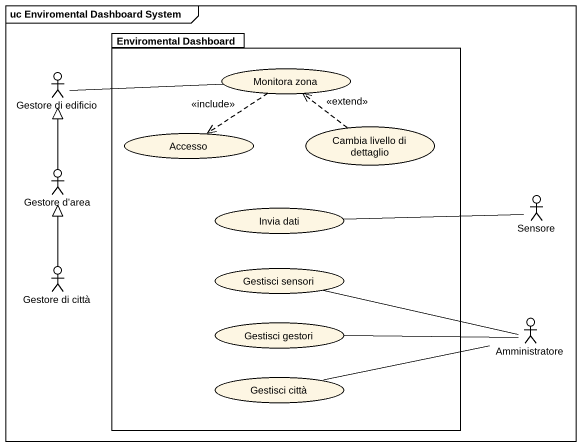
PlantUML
@startuml
mainframe uc Enviromental Dashboard System
package "Enviromental Dashboard" as Enviromental_Dashboard {
  usecase "Monitora zona" as Monitora_zona
  usecase Accesso
  usecase "Cambia livello di dettaglio" as Cambia_livello_di_dettaglio
  usecase "Invia dati" as Invia_dati
  usecase "Gestisci sensori" as Gestisci_sensori
  usecase "Gestisci gestori" as Gestisci_gestori
  usecase "Gestisci città" as Gestisci_città
}
actor "Gestore di edificio" as Gestore_di_edificio
actor "Gestore d'area" as Gestore_d_area
actor Sensore
actor "Gestore di città" as Gestore_di_città
actor Amministratore
Monitora_zona -left- Gestore_di_edificio
Monitora_zona ..> Accesso : <<include>>
Cambia_livello_di_dettaglio .up.> Monitora_zona : <<extend>>
Gestore_d_area -up-|> Gestore_di_edificio
Invia_dati -right- Sensore
Gestore_di_città -up-|> Gestore_d_area
Gestisci_sensori -right- Amministratore
Gestisci_gestori -right- Amministratore
Gestisci_città -right- Amministratore
@enduml
